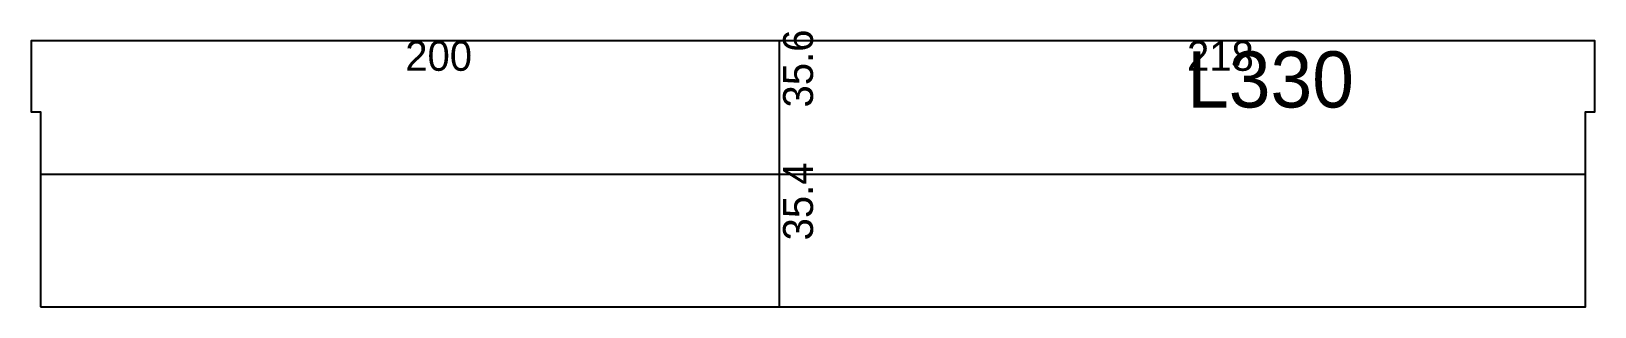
# Model space of a CAD drawing. Extents: x 4478 to 4896, y 1578 to 1652.
import ezdxf

# ---------------------------------------------------------------- set-up
doc = ezdxf.new("R2010")
doc.units = 0
for name, color, linetype in [('3', 3, 'Continuous'), ('4', 4, 'Continuous'), ('Painéis', 200, 'Continuous')]:
    doc.layers.add(name, color=color, linetype=linetype)

msp = doc.modelspace()

# ---------------------------------------------------------------- linework, layer by layer
at = {"layer": '3'}
for p, q in [((4896.07, 1649), (4478.07, 1649)), ((4478.07, 1649), (4478.07, 1630)), ((4678.07, 1578), (4678.07, 1648.9)), ((4896.07, 1630), (4896.07, 1649)), ((4478.07, 1630), (4480.57, 1630)), ((4480.57, 1630), (4480.57, 1578)), ((4893.57, 1578), (4893.57, 1630)), ((4893.57, 1630), (4896.07, 1630)), ((4480.57, 1613.4), (4893.57, 1613.4)), ((4480.57, 1578), (4893.57, 1578))]:
    msp.add_line(p, q, dxfattribs=at)
at = {"layer": '3', "lineweight": 25}
msp.add_lwpolyline([(4480.57, 1578), (4893.57, 1578), (4893.57, 1630), (4896.07, 1630), (4896.07, 1649), (4478.07, 1649), (4478.07, 1630), (4480.57, 1630)], close=True, dxfattribs=at)
at = {"layer": 'Painéis', "lineweight": 18}
for p, q in [((4678.07, 1578), (4678.07, 1648.9)), ((4480.57, 1613.4), (4893.57, 1613.4))]:
    msp.add_line(p, q, dxfattribs=at)

# ---------------------------------------------------------------- texts
at = {"layer": '4'}
msp.add_text('L330', height=15, dxfattribs=at).set_placement((4787.07, 1631.2))
at = {"layer": 'Painéis'}
for s, p in [('35.6', (4687.07, 1631.2)), ('35.4', (4687.07, 1595.7))]:
    msp.add_text(s, height=8, rotation=90, dxfattribs=at).set_placement(p)
for s, p in [('200', (4578.07, 1641)), ('218', (4787.07, 1641))]:
    msp.add_text(s, height=8, dxfattribs=at).set_placement(p)

doc.saveas('drawing.dxf')
